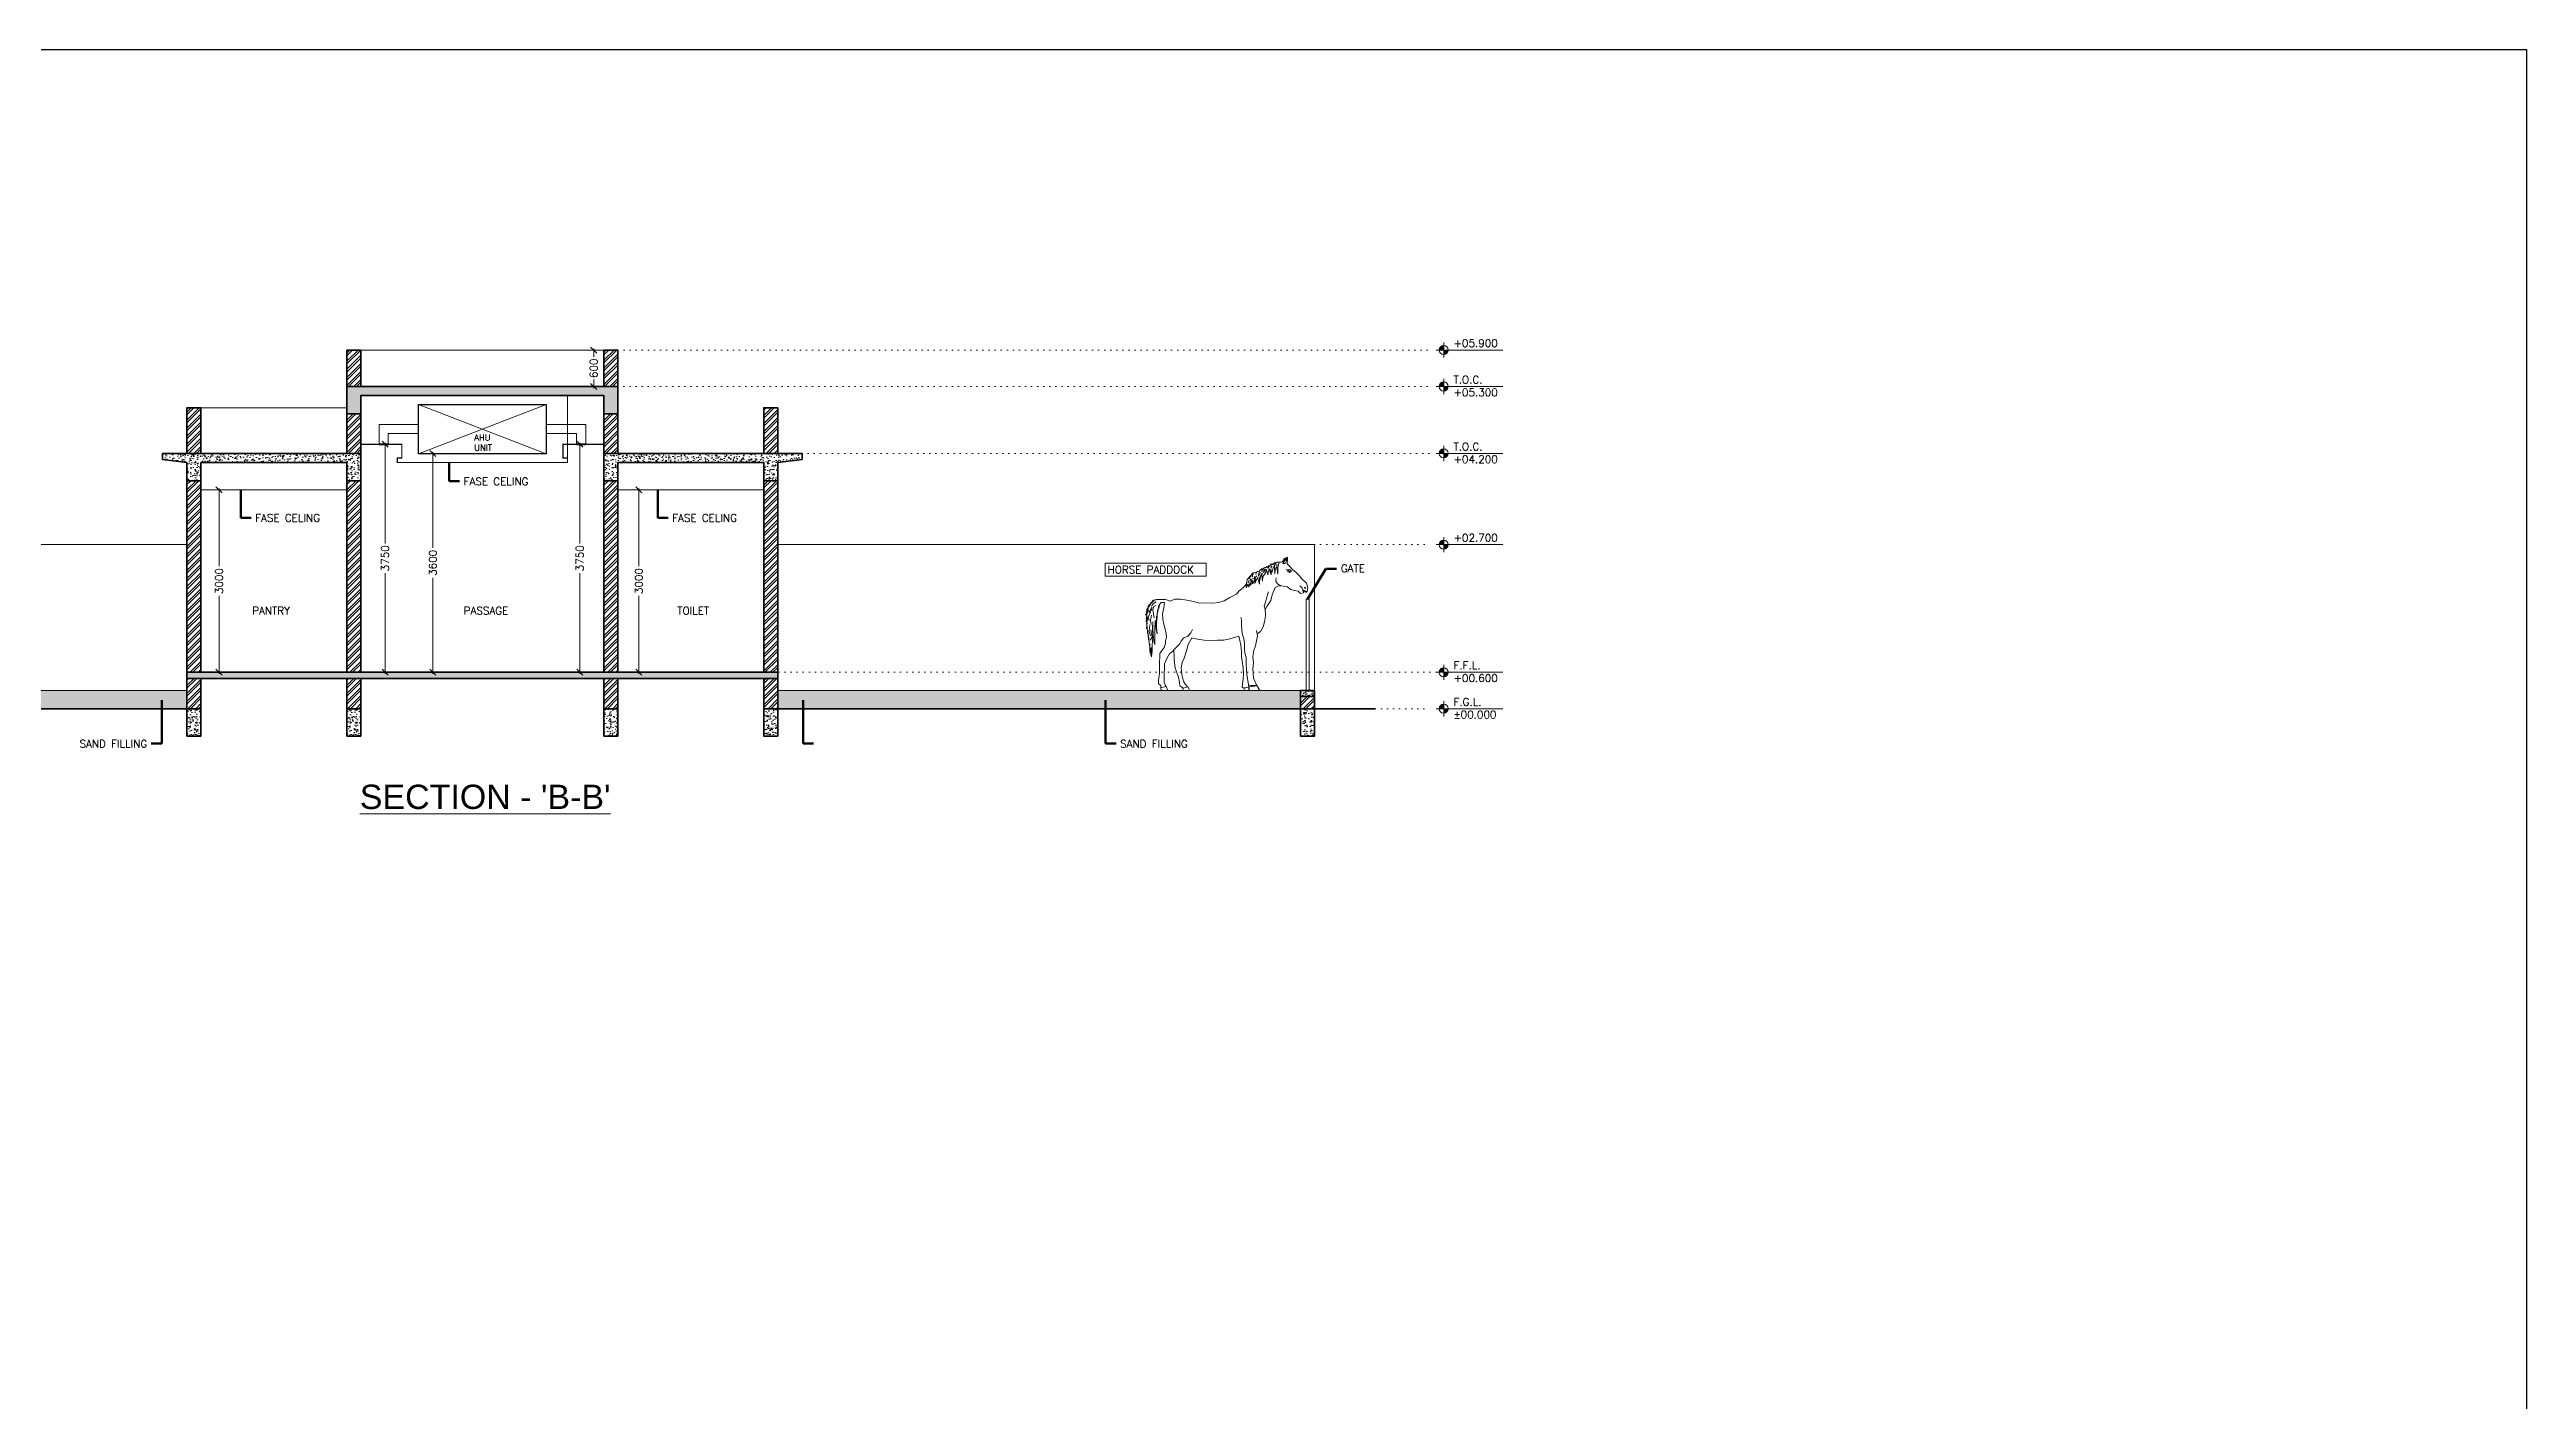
# Model space of a CAD drawing. Header units: millimetres. Extents: x -154478 to 73967, y -24076 to 107303.
# Drawn here: x -58461 to -17712, y 85083 to 107303 of the extents above; entities that cross this region are included whole.
import ezdxf

# ---------------------------------------------------------------- set-up
doc = ezdxf.new("R2010")
doc.units = ezdxf.units.MM
doc.header["$MEASUREMENT"] = 0
doc.header["$PDSIZE"] = -25
doc.linetypes.add('DOT', pattern=[0.25, 0, -0.25])
for name, color, linetype, lineweight in [('CA-ANNO-DIMS', 8, 'Continuous', 15), ('CA-ANNO-TEXT', 8, 'Continuous', 20), ('CA-ELEVATION', 8, 'Continuous', 15), ('CA-FLOR', 8, 'Continuous', 18), ('CA-HATCH', 8, 'Continuous', 5), ('CA-WALL-EXTR', 8, 'Continuous', 35), ('Human & Animal', 42, 'Continuous', 0), ('M_SUPPLY DUCT', 5, 'Continuous', 9), ('Railing', 8, 'Continuous', 15)]:
    doc.layers.add(name, color=color, linetype=linetype, lineweight=lineweight)
doc.layers.add('RCP', color=5, linetype='Continuous')
doc.layers.add('Tital_BLock', color=7, linetype='Continuous')
doc.styles.add('ISO STANDARD', font='simplex.shx')
doc.dimstyles.new('ISO STANDARD', dxfattribs={"dimscale": 100, "dimtxt": 1.25, "dimasz": 1, "dimexe": 0.5, "dimexo": 0.75, "dimgap": 0.25, "dimtad": 0, "dimzin": 9, "dimdsep": 46, "dimtxsty": 'ISO STANDARD', "dimblk": 'OBLIQUE', "dimcen": 0.09, "dimdle": 0.25, "dimclrd": 256, "dimclre": 256, "dimclrt": 256, "dimadec": 0, "dimazin": 2, "dimtfac": 0.09, "dimtofl": 0, "dimtmove": 2, "dimatfit": 0, "dimfxl": 187.5, "dimtolj": 1, "dimtzin": 0, "dimlwd": 9, "dimlwe": 9, "dimarcsym": 2})
pattern_1 = [(45, (-67102.14, 90637.55), (-66.29126, 66.29126), []), (45, (-67057.94, 90637.55), (-66.29126, 66.29126), [])]
pattern_2 = [(37.5, (-68794.4, 35349.114), (-1.8898, 57.804713), [0, -45.6, 0, -51, 0, -48.75]), (7.5, (-68794.4, 35349.11), (53.0933, 84.66438), [0, -24.6, 0, -41.1, 0, -15.75]), (327.5, (-68831.3, 35349.114), (93.424256, 0.16977), [0, -15, 0, -54, 0, -70.5]), (317.5, (-68831.3, 35349.11), (90.1838, 26.33027), [0, -7.5, 0, -35.4, 0, -40.5])]
pattern_3 = [(50, (-68794.4, 35449.11), (143.45204, -12.55043), [15, -165]), (355, (-68794.4, 35449.11), (-27.75027, 150.43843), [12, -132]), (100.45144, (-68782.44, 35448.07), (115.70177, 137.888), [12.74804, -140.22842]), (46.1842, (-68794.4, 35489.11), (213.44827, -33.10386), [22.5, -247.5]), (96.63564, (-68776.61, 35486.35), (186.9324, 194.8237), [19.1221, -210.34275]), (351.18416, (-68794.4, 35489.11), (186.9324, 194.8237), [18, -198]), (21, (-68774.4, 35479.11), (119.38141, -80.52378), [15, -165]), (326, (-68774.4, 35479.11), (48.66307, 145.03), [12, -132]), (71.45144, (-68764.45, 35472.4), (168.04448, 64.50623), [12.74804, -140.22842]), (37.5, (-68794.4, 35449.114), (2.43197, 66.57877), [0, -130.4, 0, -134, 0, -132.5]), (7.5, (-68794.4, 35449.114), (52.61391, 78.88234), [0, -76.4, 0, -127.4, 0, -50.5]), (327.5, (-68839, 35449.114), (106.764487, -4.510974), [0, -50, 0, -156, 0, -207]), (317.5, (-68859, 35449.11), (116.63723, 20.021), [0, -65, 0, -103.6, 0, -147])]
pattern_4 = [(50, (-67102.14, 90637.55), (143.45204, -12.5504), [15, -165]), (355, (-67102.14, 90637.55), (-27.7503, 150.4384), [12, -132]), (100.45144, (-67090.18, 90636.5), (115.7018, 137.888), [12.748, -140.2284]), (46.1842, (-67102.14, 90677.55), (213.4483, -33.1039), [22.5, -247.5]), (96.6356, (-67084.35, 90674.8), (186.9324, 194.8237), [19.122, -210.3428]), (351.1842, (-67102.14, 90677.55), (186.9324, 194.8237), [18, -198]), (21, (-67082.14, 90667.55), (119.3814, -80.5238), [15, -165]), (326, (-67082.14, 90667.55), (48.6631, 145.03), [12, -132]), (71.45144, (-67072.19, 90660.84), (168.0445, 64.5062), [12.748, -140.2284]), (37.5, (-67102.136, 90637.55), (2.43197, 66.57877), [0, -130.4, 0, -134, 0, -132.5]), (7.5, (-67102.136, 90637.55), (52.6139, 78.88234), [0, -76.4, 0, -127.4, 0, -50.5]), (327.5, (-67146.736, 90637.55), (106.76449, -4.51097), [0, -50, 0, -156, 0, -207]), (317.5, (-67166.74, 90637.55), (116.63723, 20.021), [0, -65, 0, -103.6, 0, -147])]
pattern_5 = [(45, (-69424.4, 35349.11), (-66.29126, 66.29126), []), (45, (-69380.2, 35349.11), (-66.29126, 66.29126), [])]
pattern_6 = [(45, (-71424.4, 35349.11), (-66.29126, 66.29126), []), (45, (-71380.2, 35349.11), (-66.29126, 66.29126), [])]
pattern_7 = [(50, (-71424.4, 35449.11), (143.45204, -12.55043), [15, -165]), (355, (-71424.4, 35449.11), (-27.75027, 150.43843), [12, -132]), (100.45144, (-71412.44, 35448.07), (115.70177, 137.888), [12.74804, -140.22842]), (46.1842, (-71424.4, 35489.11), (213.44827, -33.10386), [22.5, -247.5]), (96.63564, (-71406.61, 35486.35), (186.9324, 194.8237), [19.1221, -210.34275]), (351.18416, (-71424.4, 35489.11), (186.9324, 194.8237), [18, -198]), (21, (-71404.4, 35479.11), (119.3814, -80.52378), [15, -165]), (326, (-71404.4, 35479.11), (48.66307, 145.03), [12, -132]), (71.45144, (-71394.45, 35472.4), (168.04448, 64.50623), [12.74804, -140.22842]), (37.5, (-71424.4, 35449.114), (2.43197, 66.57877), [0, -130.4, 0, -134, 0, -132.5]), (7.5, (-71424.4, 35449.114), (52.61391, 78.88234), [0, -76.4, 0, -127.4, 0, -50.5]), (327.5, (-71469, 35449.114), (106.764487, -4.510974), [0, -50, 0, -156, 0, -207]), (317.5, (-71489, 35449.11), (116.63723, 20.021), [0, -65, 0, -103.6, 0, -147])]
pattern_8 = [(45, (-69732.14, 90637.55), (-66.29126, 66.29126), []), (45, (-69687.94, 90637.55), (-66.29126, 66.29126), [])]

# ---------------------------------------------------------------- blocks, each defined once
blk = doc.blocks.new('LEVEL')
at = {"layer": 'CA-ANNO-TEXT'}
for points in [[(125, 75, 0.414214), (50, 0), (125, 0)], [(200, 0), (125, 0), (125, -75, 0.414214)]]:
    blk.add_hatch(color=256, dxfattribs=at).paths.add_polyline_path(points)
for p, q in [((0, 0), (1098, 0)), ((125, 125), (125, -125))]:
    blk.add_line(p, q, dxfattribs=at)
blk.add_circle((125, 0), 75, dxfattribs=at)
blk = doc.blocks.new('_Oblique')
at = {"color": 0, "linetype": 'ByBlock', "lineweight": -2}
blk.add_line((-0.5, -0.5), (0.5, 0.5), dxfattribs=at)
blk = doc.blocks.new('*D32')
at = {"layer": 'CA-ELEVATION', "lineweight": 9, "transparency": 16777216}
for p, q in [((-49415, 102360), (-49559, 102360)), ((-49509, 102385), (-49509, 102246)), ((-49509, 101735), (-49509, 101874)), ((-49415, 101760), (-49559, 101760))]:
    blk.add_line(p, q, dxfattribs=at)
at = {"layer": 'Defpoints', "color": 0, "transparency": 16777216}
for p in [(-49340, 102360), (-49509, 101760), (-49340, 101760)]:
    blk.add_point(p, dxfattribs=at)
at = {"layer": 'CA-ELEVATION', "lineweight": 9, "transparency": 16777216, "xscale": 100, "yscale": 100, "zscale": 100}
for p, rotation in [((-49509, 102360), 90), ((-49509, 101760), 270)]:
    blk.add_blockref('_Oblique', p, dxfattribs=dict(at, rotation=rotation))
at = {"layer": 'CA-ELEVATION', "transparency": 16777216, "insert": (-49509, 102060), "char_height": 125, "attachment_point": 5, "rotation": 90, "style": 'ISO STANDARD'}
blk.add_mtext('\\A1;600', dxfattribs=at)
blk = doc.blocks.new('Hourse ELE')
at = {"layer": 'Human & Animal'}
for p, q in [((198, 2047), (181, 2017)), ((278, 2033), (281, 2080)), ((-183, 1809), (-191, 1767)), ((-155, 1837), (-160, 1795)), ((713, 1646), (708, 1651)), ((720, 1606), (708, 1651)), ((729, 1643), (781, 1628)), ((90, 1338), (90, 1330)), ((-1620, 51), (-1543, 67)), ((-1262, 37), (-1182, 60)), ((-252, 44), (-237, 43))]:
    blk.add_line(p, q, dxfattribs=at)
for points in [[(-1772, 744), (-1761, 878), (-1768, 1023), (-1761, 1127), (-1758, 1040), (-1757, 913), (-1740, 791), (-1728, 758), (-1729, 854), (-1726, 989), (-1724, 1155), (-1715, 1116), (-1704, 1010), (-1690, 935), (-1698, 1034), (-1702, 1228), (-1695, 1143), (-1682, 1328), (-1681, 1269), (-1664, 1402), (-1663, 1347), (-1652, 1414), (-1625, 1450), (-1567, 1445), (-1582, 1358), (-1599, 1259), (-1597, 1168), (-1582, 1093), (-1560, 1010), (-1540, 931), (-1535, 872), (-1551, 819), (-1551, 776), (-1575, 708), (-1625, 643), (-1647, 610), (-1646, 581), (-1649, 441), (-1653, 288), (-1654, 242), (-1665, 170), (-1665, 109), (-1633, 90), (-1628, 58), (-1620, 51), (-1626, 50), (-1624, 0), (-1513, 0), (-1543, 67), (-1552, 85), (-1576, 138), (-1576, 201), (-1566, 441), (-1532, 525), (-1485, 602), (-1433, 647), (-1414, 668), (-1412, 547), (-1409, 512), (-1393, 367), (-1363, 294), (-1337, 219), (-1324, 134), (-1314, 76), (-1281, 54), (-1262, 37), (-1262, 37), (-1268, 0), (-1153, 0), (-1182, 60), (-1199, 69), (-1236, 117), (-1251, 141), (-1277, 230), (-1287, 316), (-1294, 373), (-1278, 463), (-1243, 534), (-1208, 654), (-1179, 755), (-1121, 868), (-1085, 856), (-1021, 843), (-918, 829), (-792, 822), (-699, 829), (-597, 829), (-517, 845), (-416, 872), (-345, 895), (-327, 822), (-315, 747), (-301, 637), (-304, 553), (-293, 483), (-275, 373), (-266, 267), (-276, 190), (-289, 56), (-275, 46), (-252, 44), (-265, 0), (-180, 0), (-179, 59), (-173, 63), (-173, 0), (0, 0), (-56, 93), (-56, 93), (-103, 205), (-115, 358), (-103, 456), (-112, 499), (-116, 558), (-98, 656), (-71, 733), (-53, 819), (-41, 900), (-46, 932), (12, 972), (55, 1048), (84, 1151), (94, 1242), (90, 1330), (113, 1380), (150, 1430), (180, 1479), (204, 1573), (252, 1692), (306, 1724), (383, 1718), (456, 1705), (502, 1664), (573, 1646), (633, 1632), (671, 1593), (720, 1606), (725, 1619), (720, 1629), (713, 1646), (717, 1642), (732, 1632), (744, 1625), (757, 1620), (770, 1617), (781, 1628), (790, 1695), (767, 1763), (689, 1837), (652, 1886), (599, 1942), (540, 1991), (488, 2044), (452, 2085), (455, 2163), (455, 2193), (449, 2188), (417, 2176), (394, 2159), (383, 2135), (366, 2119), (345, 2111), (320, 2111), (286, 2110), (271, 2104), (254, 2080), (254, 2103), (224, 2083), (210, 2065), (212, 2086), (185, 2067), (187, 2084), (168, 2064), (181, 2067), (150, 2035), (145, 2015), (144, 2054), (119, 2014), (123, 2039), (90, 2017), (78, 2022), (51, 1998), (39, 1977), (31, 1953), (36, 2005), (4, 1977), (-9, 1959), (-43, 1962), (-52, 1949), (-109, 1937), (-160, 1880), (-207, 1828), (-220, 1755), (-266, 1697), (-339, 1637), (-384, 1586), (-493, 1530), (-586, 1477), (-675, 1450), (-781, 1436), (-897, 1440), (-995, 1439), (-1091, 1463), (-1202, 1486), (-1304, 1502), (-1400, 1500), (-1475, 1467), (-1553, 1496), (-1644, 1497), (-1710, 1498), (-1706, 1489), (-1747, 1486), (-1773, 1469), (-1734, 1476), (-1798, 1450), (-1767, 1450), (-1829, 1404), (-1796, 1420), (-1843, 1376), (-1808, 1397), (-1862, 1327), (-1831, 1353), (-1870, 1290), (-1834, 1323), (-1881, 1238), (-1855, 1269), (-1872, 1177), (-1857, 1224), (-1868, 1130), (-1844, 1210), (-1866, 1090), (-1854, 1116), (-1863, 1015), (-1854, 1062), (-1847, 937), (-1844, 987), (-1831, 836), (-1831, 910), (-1817, 727), (-1811, 769), (-1811, 642), (-1802, 698), (-1804, 613), (-1794, 674), (-1793, 576), (-1785, 706), (-1780, 556), (-1772, 651), (-1769, 756)], [(503, 1952), (473, 1972), (454, 1955), (495, 1943)], [(741, 1702), (757, 1691), (753, 1683), (739, 1679), (734, 1689)]]:
    blk.add_lwpolyline(points, close=True, dxfattribs=at)
for points in [[(317, 2110), (297, 2023), (297, 2006), (295, 1916), (278, 2033), (262, 2011), (252, 1978), (246, 1920), (242, 2035), (246, 2071), (226, 2033), (207, 1979), (200, 1938), (182, 1999), (183, 1956), (188, 1902), (165, 1961), (156, 2008), (146, 1980), (137, 1952), (133, 1905), (114, 1959), (110, 1988), (95, 1934), (73, 1905), (52, 1876), (42, 1800), (32, 1888), (38, 1937), (9, 1884), (7, 1836), (-6, 1795), (-5, 1751), (-39, 1861), (-62, 1811), (-82, 1758), (-78, 1787), (-72, 1835), (-123, 1755), (-119, 1808), (-156, 1725), (-158, 1780), (-183, 1700), (-192, 1750), (-227, 1694), (-220, 1755)], [(449, 2188), (408, 2153), (388, 2115), (381, 2081)], [(439, 2165), (422, 2147), (404, 2135), (393, 2113), (391, 2093), (400, 2084), (420, 2094), (429, 2109), (438, 2133), (438, 2156), (439, 2169)], [(-144, 1884), (-169, 1855), (-173, 1829)], [(-118, 1847), (-141, 1811), (-139, 1792)], [(-102, 1928), (-121, 1903), (-118, 1869)], [(-52, 1888), (-85, 1843), (-91, 1824), (-86, 1878)], [(-52, 1949), (-62, 1933), (-66, 1907)], [(9, 1942), (-24, 1883), (-23, 1925)], [(-9, 1959), (-12, 1956), (-10, 1937)], [(-12, 1871), (-7, 1832), (-6, 1795)], [(92, 1996), (60, 1939), (71, 1996)], [(270, 1856), (264, 1797), (293, 1756), (343, 1721)], [(520, 1957), (497, 1983), (475, 1991), (454, 1987), (434, 1986)], [(707, 1656), (695, 1682), (685, 1702), (664, 1717), (660, 1721)], [(708, 1651), (707, 1658), (729, 1643)], [(-1801, 1286), (-1835, 1206), (-1823, 1154)], [(-1772, 1369), (-1825, 1284), (-1777, 1330)], [(-1780, 1240), (-1799, 1156), (-1789, 1084)], [(-1704, 1456), (-1749, 1430), (-1781, 1385)], [(-1711, 1396), (-1742, 1380), (-1760, 1334), (-1750, 1256), (-1739, 1196)], [(90, 1338), (73, 1390), (98, 1472), (121, 1557), (141, 1623)], [(-1811, 1079), (-1818, 968), (-1799, 902)], [(-1795, 998), (-1772, 879), (-1806, 829)], [(-1105, 1005), (-1136, 946), (-1189, 888), (-1251, 865), (-1286, 822), (-1324, 763), (-1377, 709), (-1414, 668)], [(-315, 1201), (-302, 1157), (-299, 1073), (-297, 996), (-288, 947), (-277, 897), (-259, 836), (-252, 749), (-251, 681), (-249, 612), (-227, 541), (-225, 438), (-219, 353), (-216, 265), (-179, 59)], [(-46, 932), (-55, 989)], [(-237, 43), (-179, 59)], [(-56, 93), (-87, 83), (-150, 84), (-186, 94)], [(-181, 65), (-171, 63), (-143, 67), (-107, 70), (-84, 74), (-52, 87)]]:
    blk.add_lwpolyline(points, dxfattribs=at)
blk = doc.blocks.new('*D34')
at = {"layer": 'CA-ANNO-DIMS', "lineweight": 9, "transparency": 16777216}
for p, q in [((-55895, 100060), (-55623, 100060)), ((-55673, 100085), (-55673, 98805)), ((-55673, 97035), (-55673, 98315)), ((-55895, 97060), (-55623, 97060))]:
    blk.add_line(p, q, dxfattribs=at)
at = {"layer": 'Defpoints', "color": 0, "transparency": 16777216}
for p in [(-55970, 100060), (-55970, 97060), (-55673, 97060)]:
    blk.add_point(p, dxfattribs=at)
at = {"layer": 'CA-ANNO-DIMS', "lineweight": 9, "transparency": 16777216, "xscale": 100, "yscale": 100, "zscale": 100}
for p, rotation in [((-55673, 100060), 90), ((-55673, 97060), 270)]:
    blk.add_blockref('_Oblique', p, dxfattribs=dict(at, rotation=rotation))
at = {"layer": 'CA-ANNO-DIMS', "transparency": 16777216, "insert": (-55673, 98560), "char_height": 125, "attachment_point": 5, "rotation": 90, "style": 'ISO STANDARD'}
blk.add_mtext('\\A1;3000', dxfattribs=at)
blk = doc.blocks.new('*D35')
at = {"layer": 'CA-ANNO-DIMS', "lineweight": 9, "transparency": 16777216}
for p, q in [((-48989, 100060), (-48716, 100060)), ((-48766, 100085), (-48766, 98805)), ((-48766, 97035), (-48766, 98315)), ((-48989, 97060), (-48716, 97060))]:
    blk.add_line(p, q, dxfattribs=at)
at = {"layer": 'Defpoints', "color": 0, "transparency": 16777216}
for p in [(-49064, 100060), (-49064, 97060), (-48766, 97060)]:
    blk.add_point(p, dxfattribs=at)
at = {"layer": 'CA-ANNO-DIMS', "lineweight": 9, "transparency": 16777216, "xscale": 100, "yscale": 100, "zscale": 100}
for p, rotation in [((-48766, 100060), 90), ((-48766, 97060), 270)]:
    blk.add_blockref('_Oblique', p, dxfattribs=dict(at, rotation=rotation))
at = {"layer": 'CA-ANNO-DIMS', "transparency": 16777216, "insert": (-48766, 98560), "char_height": 125, "attachment_point": 5, "rotation": 90, "style": 'ISO STANDARD'}
blk.add_mtext('\\A1;3000', dxfattribs=at)
blk = doc.blocks.new('*D36')
at = {"layer": 'CA-ANNO-DIMS', "lineweight": 9, "transparency": 16777216}
for p, q in [((-52379, 100660), (-52106, 100660)), ((-52156, 100685), (-52156, 99105)), ((-52156, 97035), (-52156, 98615)), ((-52379, 97060), (-52106, 97060))]:
    blk.add_line(p, q, dxfattribs=at)
at = {"layer": 'Defpoints', "color": 0, "transparency": 16777216}
for p in [(-52454, 100660), (-52454, 97060), (-52156, 97060)]:
    blk.add_point(p, dxfattribs=at)
at = {"layer": 'CA-ANNO-DIMS', "lineweight": 9, "transparency": 16777216, "xscale": 100, "yscale": 100, "zscale": 100}
for p, rotation in [((-52156, 100660), 90), ((-52156, 97060), 270)]:
    blk.add_blockref('_Oblique', p, dxfattribs=dict(at, rotation=rotation))
at = {"layer": 'CA-ANNO-DIMS', "transparency": 16777216, "insert": (-52156, 98860), "char_height": 125, "attachment_point": 5, "rotation": 90, "style": 'ISO STANDARD'}
blk.add_mtext('\\A1;3600', dxfattribs=at)
blk = doc.blocks.new('*D37')
at = {"layer": 'CA-ANNO-DIMS', "lineweight": 9, "transparency": 16777216}
for p, q in [((-53164, 100810), (-52891, 100810)), ((-52941, 100835), (-52941, 99180)), ((-52941, 97035), (-52941, 98690)), ((-53164, 97060), (-52891, 97060))]:
    blk.add_line(p, q, dxfattribs=at)
at = {"layer": 'Defpoints', "color": 0, "transparency": 16777216}
for p in [(-53239, 100810), (-53239, 97060), (-52941, 97060)]:
    blk.add_point(p, dxfattribs=at)
at = {"layer": 'CA-ANNO-DIMS', "lineweight": 9, "transparency": 16777216, "xscale": 100, "yscale": 100, "zscale": 100}
for p, rotation in [((-52941, 100810), 90), ((-52941, 97060), 270)]:
    blk.add_blockref('_Oblique', p, dxfattribs=dict(at, rotation=rotation))
at = {"layer": 'CA-ANNO-DIMS', "transparency": 16777216, "insert": (-52941, 98935), "char_height": 125, "attachment_point": 5, "rotation": 90, "style": 'ISO STANDARD'}
blk.add_mtext('\\A1;3750', dxfattribs=at)
blk = doc.blocks.new('*D38')
at = {"layer": 'CA-ANNO-DIMS', "lineweight": 9, "transparency": 16777216}
for p, q in [((-49517, 100810), (-49789, 100810)), ((-49739, 100835), (-49739, 99180)), ((-49739, 97035), (-49739, 98690)), ((-49517, 97060), (-49789, 97060))]:
    blk.add_line(p, q, dxfattribs=at)
at = {"layer": 'Defpoints', "color": 0, "transparency": 16777216}
for p in [(-49442, 100810), (-49739, 97060), (-49442, 97060)]:
    blk.add_point(p, dxfattribs=at)
at = {"layer": 'CA-ANNO-DIMS', "lineweight": 9, "transparency": 16777216, "xscale": 100, "yscale": 100, "zscale": 100}
for p, rotation in [((-49739, 100810), 90), ((-49739, 97060), 270)]:
    blk.add_blockref('_Oblique', p, dxfattribs=dict(at, rotation=rotation))
at = {"layer": 'CA-ANNO-DIMS', "transparency": 16777216, "insert": (-49739, 98935), "char_height": 125, "attachment_point": 5, "rotation": 90, "style": 'ISO STANDARD'}
blk.add_mtext('\\A1;3750', dxfattribs=at)

msp = doc.modelspace()

# ---------------------------------------------------------------- hatches: boundary and pattern name
at = {"layer": 'CA-HATCH', "transparency": 33554687}
h = msp.add_hatch(dxfattribs=at)
h.set_pattern_fill('ANSI32', color=256, scale=250)
h.set_pattern_definition([(45, (-66794.4, 36449.11), (-66.29126, 66.29126), []), (45, (-66750.2, 36449.11), (-66.29126, 66.29126), [])])
h.paths.add_polyline_path([(-53340.445, 102360.076), (-53570.445, 102360.076), (-53570.445, 101760.076), (-53340.445, 101760.076)])
h = msp.add_hatch(dxfattribs=at)
h.set_pattern_fill('ANSI32', color=256, scale=250)
h.set_pattern_definition([(45, (-62449.4, 36449.11), (-66.29126, 66.29126), []), (45, (-62405.2, 36449.11), (-66.29126, 66.29126), [])])
h.paths.add_polyline_path([(-49110.445, 102360.076), (-49340.445, 102360.076), (-49340.445, 101760.076), (-49110.445, 101760.076)])
h = msp.add_hatch(dxfattribs=at)
h.set_pattern_fill('AR-CONC', color=256, scale=20)
h.set_pattern_definition([(50, (-67102.14, 90987.55), (143.45204, -12.5504), [15, -165]), (355, (-67102.14, 90987.55), (-27.7503, 150.4384), [12, -132]), (100.45144, (-67090.18, 90986.5), (115.7018, 137.888), [12.748, -140.2284]), (46.1842, (-67102.14, 91027.55), (213.4483, -33.1039), [22.5, -247.5]), (96.6356, (-67084.35, 91024.8), (186.9324, 194.8237), [19.122, -210.3428]), (351.1842, (-67102.14, 91027.55), (186.9324, 194.8237), [18, -198]), (21, (-67082.14, 91017.55), (119.3814, -80.5238), [15, -165]), (326, (-67082.14, 91017.55), (48.6631, 145.03), [12, -132]), (71.45144, (-67072.19, 91010.84), (168.0445, 64.5062), [12.748, -140.2284]), (37.5, (-67102.136, 90987.55), (2.43197, 66.57877), [0, -130.4, 0, -134, 0, -132.5]), (7.5, (-67102.136, 90987.55), (52.6139, 78.88234), [0, -76.4, 0, -127.4, 0, -50.5]), (327.5, (-67146.736, 90987.55), (106.76449, -4.51097), [0, -50, 0, -156, 0, -207]), (317.5, (-67166.74, 90987.55), (116.63723, 20.021), [0, -65, 0, -103.6, 0, -147])])
h.paths.add_polyline_path([(-49110.445, 101310.076), (-49110.445, 101760.076), (-53570.445, 101760.076), (-53570.445, 101310.076), (-53340.445, 101310.076), (-53340.445, 101610.076), (-49340.445, 101610.076), (-49340.445, 101310.076)])
h = msp.add_hatch(dxfattribs=at)
h.set_pattern_fill('ANSI32', color=256, scale=250)
h.set_pattern_definition(pattern_5)
h.paths.add_polyline_path([(-55970.445, 101410.076), (-56200.445, 101410.076), (-56200.445, 100660.076), (-55970.445, 100660.076)])
h = msp.add_hatch(dxfattribs=at)
h.set_pattern_fill('ANSI32', color=256, scale=250)
h.set_pattern_definition([(45, (-67102.14, 90987.55), (-66.29126, 66.29126), []), (45, (-67057.94, 90987.55), (-66.29126, 66.29126), [])])
h.paths.add_polyline_path([(-53340.445, 101310.076), (-53570.445, 101310.076), (-53570.445, 100660.076), (-53340.445, 100660.076)])
h = msp.add_hatch(dxfattribs=at)
h.set_pattern_fill('ANSI32', color=256, scale=250)
h.set_pattern_definition([(45, (-67244.97, 90987.55), (-66.29126, 66.29126), []), (45, (-67200.78, 90987.55), (-66.29126, 66.29126), [])])
h.paths.add_polyline_path([(-49340.445, 101310.076), (-49110.445, 101310.076), (-49110.445, 100660.076), (-49340.445, 100660.076)])
h = msp.add_hatch(dxfattribs=at)
h.set_pattern_fill('ANSI32', color=256, scale=250)
h.set_pattern_definition(pattern_5)
h.paths.add_polyline_path([(-46710.445, 101410.076), (-46480.445, 101410.076), (-46480.445, 100660.076), (-46710.445, 100660.076)])
h = msp.add_hatch(dxfattribs=at)
h.set_pattern_fill('AR-CONC', color=256, scale=20)
h.set_pattern_definition(pattern_4)
h.paths.add_polyline_path([(-56200.445, 100510.076), (-56200.445, 100210.076), (-55970.445, 100210.076), (-55970.445, 100510.076), (-53570.445, 100510.076), (-53570.445, 100210.076), (-53340.445, 100210.076), (-53340.445, 100660.076), (-56600.445, 100660.076), (-56600.445, 100560.076)])
h = msp.add_hatch(dxfattribs=at)
h.set_pattern_fill('AR-CONC', color=256, scale=20)
h.set_pattern_definition(pattern_4)
h.paths.add_polyline_path([(-46480.445, 100510.076), (-46480.445, 100210.076), (-46710.445, 100210.076), (-46710.445, 100510.076), (-49110.445, 100510.076), (-49110.445, 100210.076), (-49340.445, 100210.076), (-49340.445, 100660.076), (-46080.445, 100660.076), (-46080.445, 100560.076)])
h = msp.add_hatch(dxfattribs=at)
h.set_pattern_fill('ANSI32', color=256, scale=250)
h.set_pattern_definition(pattern_8)
h.paths.add_polyline_path([(-56200.445, 100210.076), (-56200.445, 97060.076), (-55970.445, 97060.076), (-55970.445, 100210.076)])
h = msp.add_hatch(dxfattribs=at)
h.set_pattern_fill('ANSI32', color=256, scale=250)
h.set_pattern_definition(pattern_1)
h.paths.add_polyline_path([(-53570.445, 100210.076), (-53570.445, 97060.076), (-53340.445, 97060.076), (-53340.445, 100210.076)])
h = msp.add_hatch(dxfattribs=at)
h.set_pattern_fill('ANSI32', color=256, scale=250)
h.set_pattern_definition(pattern_1)
h.paths.add_polyline_path([(-49340.445, 100210.076), (-49110.445, 100210.076), (-49110.445, 97060.076), (-49340.445, 97060.076)])
h = msp.add_hatch(dxfattribs=at)
h.set_pattern_fill('ANSI32', color=256, scale=250)
h.set_pattern_definition(pattern_8)
h.paths.add_polyline_path([(-46480.445, 100210.076), (-46480.445, 97060.076), (-46710.445, 97060.076), (-46710.445, 100210.076)])
h = msp.add_hatch(dxfattribs=at)
h.set_pattern_fill('AR-CONC', color=256, scale=20)
h.set_pattern_definition([(50, (-68794.4, 35349.11), (143.45204, -12.55043), [15, -165]), (355, (-68794.4, 35349.11), (-27.75027, 150.43843), [12, -132]), (100.45144, (-68782.44, 35348.07), (115.70177, 137.888), [12.74804, -140.22842]), (46.1842, (-68794.4, 35389.11), (213.44827, -33.10386), [22.5, -247.5]), (96.63564, (-68776.61, 35386.35), (186.9324, 194.8237), [19.1221, -210.34275]), (351.18416, (-68794.4, 35389.11), (186.9324, 194.8237), [18, -198]), (21, (-68774.4, 35379.11), (119.3814, -80.52378), [15, -165]), (326, (-68774.4, 35379.11), (48.66307, 145.03), [12, -132]), (71.45144, (-68764.45, 35372.4), (168.04448, 64.50623), [12.74804, -140.22842]), (37.5, (-68794.4, 35349.114), (2.43197, 66.57877), [0, -130.4, 0, -134, 0, -132.5]), (7.5, (-68794.4, 35349.114), (52.61391, 78.88234), [0, -76.4, 0, -127.4, 0, -50.5]), (327.5, (-68839, 35349.114), (106.764487, -4.510974), [0, -50, 0, -156, 0, -207]), (317.5, (-68859, 35349.11), (116.63723, 20.021), [0, -65, 0, -103.6, 0, -147])])
h.paths.add_polyline_path([(-56200.445, 97060.076), (-46480.445, 97060.076), (-46480.445, 96960.076), (-56200.445, 96960.076)])
h = msp.add_hatch(dxfattribs=at)
h.set_pattern_fill('AR-SAND', color=256, scale=30)
h.set_pattern_definition(pattern_2)
h.paths.add_polyline_path([(-56200.445, 96760.076), (-64800.445, 96760.076), (-64800.445, 96460.076), (-56200.445, 96460.076)])
h = msp.add_hatch(dxfattribs=at)
h.set_pattern_fill('ANSI32', color=256, scale=250)
h.set_pattern_definition(pattern_6)
h.paths.add_polyline_path([(-56200.445, 96960.076), (-56200.445, 96460.076), (-55970.445, 96460.076), (-55970.445, 96960.076)])
h = msp.add_hatch(dxfattribs=at)
h.set_pattern_fill('ANSI32', color=256, scale=250)
h.set_pattern_definition([(45, (-68794.4, 35349.11), (-66.29126, 66.29126), []), (45, (-68750.2, 35349.11), (-66.29126, 66.29126), [])])
h.paths.add_polyline_path([(-53570.445, 96960.076), (-53570.445, 96460.076), (-53340.445, 96460.076), (-53340.445, 96960.076)])
h = msp.add_hatch(dxfattribs=at)
h.set_pattern_fill('ANSI32', color=256, scale=250)
h.set_pattern_definition([(45, (-64564.4, 35349.11), (-66.29126, 66.29126), []), (45, (-64520.2, 35349.11), (-66.29126, 66.29126), [])])
h.paths.add_polyline_path([(-49110.445, 96960.076), (-49340.445, 96960.076), (-49340.445, 96460.076), (-49110.445, 96460.076)])
h = msp.add_hatch(dxfattribs=at)
h.set_pattern_fill('ANSI32', color=256, scale=250)
h.set_pattern_definition(pattern_6)
h.paths.add_polyline_path([(-46480.445, 96960.076), (-46480.445, 96460.076), (-46710.445, 96460.076), (-46710.445, 96960.076)])
h = msp.add_hatch(dxfattribs=at)
h.set_pattern_fill('AR-SAND', color=256, scale=30)
h.set_pattern_definition(pattern_2)
h.paths.add_polyline_path([(-46480.445, 96760.076), (-37880.445, 96760.076), (-37880.445, 96460.076), (-46480.445, 96460.076)])
h = msp.add_hatch(dxfattribs=at)
h.set_pattern_fill('AR-CONC', color=256, scale=20)
h.set_pattern_definition([(50, (-74024.4, 35049.11), (143.45204, -12.55043), [15, -165]), (355, (-74024.4, 35049.11), (-27.75027, 150.43843), [12, -132]), (100.45144, (-74012.44, 35048.07), (115.70177, 137.888), [12.74804, -140.22842]), (46.1842, (-74024.4, 35089.11), (213.44827, -33.10386), [22.5, -247.5]), (96.63564, (-74006.61, 35086.35), (186.9324, 194.8237), [19.1221, -210.34275]), (351.18416, (-74024.4, 35089.11), (186.9324, 194.8237), [18, -198]), (21, (-74004.4, 35079.11), (119.38141, -80.52378), [15, -165]), (326, (-74004.4, 35079.11), (48.66307, 145.03), [12, -132]), (71.45144, (-73994.45, 35072.4), (168.04448, 64.50623), [12.74804, -140.22842]), (37.5, (-74024.4, 35049.114), (2.43197, 66.57877), [0, -130.4, 0, -134, 0, -132.5]), (7.5, (-74024.4, 35049.114), (52.61391, 78.88234), [0, -76.4, 0, -127.4, 0, -50.5]), (327.5, (-74069, 35049.114), (106.764487, -4.510974), [0, -50, 0, -156, 0, -207]), (317.5, (-74089, 35049.11), (116.63723, 20.021), [0, -65, 0, -103.6, 0, -147])])
h.paths.add_polyline_path([(-37650.445, 96760.076), (-37880.445, 96760.076), (-37880.445, 96660.076), (-37650.445, 96660.076)])
h = msp.add_hatch(dxfattribs=at)
h.set_pattern_fill('ANSI32', color=256, scale=250)
h.set_pattern_definition([(45, (-80254.4, 35349.11), (-66.29126, 66.29126), []), (45, (-80210.2, 35349.11), (-66.29126, 66.29126), [])])
h.paths.add_polyline_path([(-37650.445, 96660.076), (-37650.445, 96460.076), (-37880.445, 96460.076), (-37880.445, 96660.076)])
h = msp.add_hatch(dxfattribs=at)
h.set_pattern_fill('AR-CONC', color=256, scale=20)
h.set_pattern_definition(pattern_7)
h.paths.add_polyline_path([(-56200.445, 96460.076), (-55970.445, 96460.076), (-55970.445, 96010.076), (-56200.445, 96010.076)])
h = msp.add_hatch(dxfattribs=at)
h.set_pattern_fill('AR-CONC', color=256, scale=20)
h.set_pattern_definition(pattern_3)
h.paths.add_polyline_path([(-53570.445, 96460.076), (-53340.445, 96460.076), (-53340.445, 96010.076), (-53570.445, 96010.076)])
h = msp.add_hatch(dxfattribs=at)
h.set_pattern_fill('AR-CONC', color=256, scale=20)
h.set_pattern_definition(pattern_3)
h.paths.add_polyline_path([(-49110.445, 96460.076), (-49340.445, 96460.076), (-49340.445, 96010.076), (-49110.445, 96010.076)])
h = msp.add_hatch(dxfattribs=at)
h.set_pattern_fill('AR-CONC', color=256, scale=20)
h.set_pattern_definition(pattern_7)
h.paths.add_polyline_path([(-46480.445, 96460.076), (-46710.445, 96460.076), (-46710.445, 96010.076), (-46480.445, 96010.076)])
h = msp.add_hatch(dxfattribs=at)
h.set_pattern_fill('AR-CONC', color=256, scale=20)
h.set_pattern_definition(pattern_3)
h.paths.add_polyline_path([(-37650.445, 96460.076), (-37880.445, 96460.076), (-37880.445, 96010.076), (-37650.445, 96010.076)])

# ---------------------------------------------------------------- linework, layer by layer
at = {"layer": 'CA-ANNO-DIMS'}
msp.add_line((-49940.445, 100510.076), (-49940.445, 101610.076), dxfattribs=at)
at = {"layer": 'CA-ANNO-TEXT', "color": 8, "linetype": 'DOT', "ltscale": 400}
for p, q in [((-49110.445, 102360.076), (-35650.445, 102360.076)), ((-49110.785, 101760.076), (-35650.445, 101760.076)), ((-46080.445, 100660.076), (-35650.445, 100660.076)), ((-37650.445, 99160.076), (-35650.445, 99160.076)), ((-35650.445, 97060.076), (-49110.445, 97060.076)), ((-36650.445, 96460.076), (-35650.445, 96460.076))]:
    msp.add_line(p, q, dxfattribs=at)
at = {"layer": 'CA-ANNO-TEXT'}
msp.add_lwpolyline([(-39432.38, 98641.816), (-39432.38, 98854.316), (-41097.261, 98854.316), (-41097.261, 98641.816)], close=True, dxfattribs=at)
at = {"layer": 'CA-ELEVATION'}
for p, q in [((-53340.445, 102360.076), (-49340.445, 102360.076)), ((-55970.445, 101410.076), (-53570.445, 101410.076))]:
    msp.add_line(p, q, dxfattribs=at)
for points in [[(-65030.445, 96760.076), (-65030.445, 99160.076), (-56200.445, 99160.076)], [(-37650.445, 96760.076), (-37650.445, 99160.076), (-46480.445, 99160.076)]]:
    msp.add_lwpolyline(points, dxfattribs=at)
at = {"layer": 'CA-FLOR', "ltscale": 100}
for p, q in [((-56200.445, 96760.076), (-64800.445, 96760.076)), ((-46480.445, 96760.076), (-37880.445, 96760.076))]:
    msp.add_line(p, q, dxfattribs=at)
at = {"layer": 'CA-FLOR', "lineweight": 35, "ltscale": 100}
for points in [[(-49110.445, 101310.076), (-49110.445, 101760.076), (-53570.445, 101760.076), (-53570.445, 101310.076), (-53340.445, 101310.076), (-53340.445, 101610.076), (-49340.445, 101610.076), (-49340.445, 101310.076)], [(-56200.445, 100510.076), (-56200.445, 100210.076), (-55970.445, 100210.076), (-55970.445, 100510.076), (-53570.445, 100510.076), (-53570.445, 100210.076), (-53340.445, 100210.076), (-53340.445, 100660.076), (-56600.445, 100660.076), (-56600.445, 100560.076)], [(-46480.445, 100510.076), (-46480.445, 100210.076), (-46710.445, 100210.076), (-46710.445, 100510.076), (-49110.445, 100510.076), (-49110.445, 100210.076), (-49340.445, 100210.076), (-49340.445, 100660.076), (-46080.445, 100660.076), (-46080.445, 100560.076)], [(-56200.445, 97060.076), (-46480.445, 97060.076), (-46480.445, 96960.076), (-56200.445, 96960.076)], [(-37650.445, 96760.076), (-37880.445, 96760.076), (-37880.445, 96660.076), (-37650.445, 96660.076)], [(-56200.445, 96460.076), (-55970.445, 96460.076), (-55970.445, 96010.076), (-56200.445, 96010.076)], [(-53570.445, 96460.076), (-53340.445, 96460.076), (-53340.445, 96010.076), (-53570.445, 96010.076)], [(-49110.445, 96460.076), (-49340.445, 96460.076), (-49340.445, 96010.076), (-49110.445, 96010.076)], [(-46480.445, 96460.076), (-46710.445, 96460.076), (-46710.445, 96010.076), (-46480.445, 96010.076)], [(-37650.445, 96460.076), (-37880.445, 96460.076), (-37880.445, 96010.076), (-37650.445, 96010.076)]]:
    msp.add_lwpolyline(points, close=True, dxfattribs=at)
at = {"layer": 'CA-WALL-EXTR', "ltscale": 100}
for p, q in [((-53570.445, 101310.076), (-53570.445, 100660.076)), ((-53340.445, 100660.076), (-53340.445, 101310.076)), ((-49340.445, 100660.076), (-49340.445, 101310.076)), ((-49110.445, 101310.076), (-49110.445, 100660.076)), ((-56200.445, 96460.076), (-56200.445, 96960.076)), ((-55970.445, 96460.076), (-55970.445, 96960.076)), ((-53570.445, 96460.076), (-53570.445, 96960.076)), ((-53340.445, 96460.076), (-53340.445, 96960.076)), ((-49340.445, 96460.076), (-49340.445, 96960.076)), ((-49110.445, 96460.076), (-49110.445, 96960.076)), ((-46710.445, 96460.076), (-46710.445, 96960.076)), ((-46480.445, 96460.076), (-46480.445, 96960.076)), ((-37880.445, 96460.076), (-37880.445, 96660.076)), ((-37650.445, 96460.076), (-37650.445, 96660.076)), ((-66030.445, 96460.076), (-56200.445, 96460.076)), ((-36650.445, 96460.076), (-46480.445, 96460.076))]:
    msp.add_line(p, q, dxfattribs=at)
for points in [[(-53570.445, 101760.076), (-53570.445, 102360.076), (-53340.445, 102360.076), (-53340.445, 101760.076)], [(-49340.445, 101760.076), (-49340.445, 102360.076), (-49110.445, 102360.076), (-49110.445, 101760.076)], [(-56200.445, 100660.076), (-56200.445, 101410.076), (-55970.445, 101410.076), (-55970.445, 100660.076)], [(-46480.445, 100660.076), (-46480.445, 101410.076), (-46710.445, 101410.076), (-46710.445, 100660.076)], [(-56200.445, 97060.076), (-56200.445, 100210.076)], [(-55970.445, 100210.076), (-55970.445, 97060.076)], [(-53570.445, 97060.076), (-53570.445, 100210.076)], [(-53340.445, 100210.076), (-53340.445, 97060.076)], [(-49340.445, 100210.076), (-49340.445, 97060.076)], [(-49110.445, 97060.076), (-49110.445, 100210.076)], [(-46710.445, 100210.076), (-46710.445, 97060.076)], [(-46480.445, 97060.076), (-46480.445, 100210.076)]]:
    msp.add_lwpolyline(points, dxfattribs=at)
at = {"layer": 'M_SUPPLY DUCT', "color": 5}
for p, q in [((-53040.445, 101135.076), (-53040.445, 100810.076)), ((-52390.445, 101135.076), (-53040.445, 101135.076)), ((-50290.445, 101135.076), (-49640.445, 101135.076)), ((-49640.445, 101135.076), (-49640.445, 100810.076)), ((-52890.445, 100985.076), (-52890.445, 100810.076)), ((-52390.445, 100985.076), (-52890.445, 100985.076)), ((-50290.445, 100985.076), (-49790.445, 100985.076)), ((-49790.445, 100985.076), (-49790.445, 100810.076))]:
    msp.add_line(p, q, dxfattribs=at)
at = {"layer": 'M_SUPPLY DUCT'}
for p, q in [((-52390.445, 101465.076), (-50290.445, 100655.076)), ((-52390.445, 100655.076), (-50290.445, 101465.076))]:
    msp.add_line(p, q, dxfattribs=at)
at = {"layer": 'M_SUPPLY DUCT', "lineweight": 30}
msp.add_lwpolyline([(-52390.445, 101465.076), (-50290.445, 101465.076), (-50290.445, 100655.076), (-52390.445, 100655.076)], close=True, dxfattribs=at)
at = {"layer": 'M_SUPPLY DUCT', "color": 3, "const_width": 30}
for points in [[(-53040.445, 100810.076), (-52890.445, 100810.076)], [(-49640.445, 100810.076), (-49790.445, 100810.076)]]:
    msp.add_lwpolyline(points, dxfattribs=at)
at = {"layer": 'Railing'}
msp.add_lwpolyline([(-37790.445, 98260.076), (-37740.445, 98260.076), (-37740.445, 96760.076), (-37790.445, 96760.076)], close=True, dxfattribs=at)
at = {"layer": 'RCP'}
msp.add_lwpolyline([(-49340.445, 100810.076, 20, 20, 0), (-50015.445, 100810.076, 20, 20, 0), (-50015.445, 100585.076, 20, 20, 0), (-49940.445, 100585.076, 20, 20, 0), (-49940.445, 100510.076, 20, 20, 0), (-52740.445, 100510.076, 20, 20, 0), (-52740.445, 100585.076, 20, 20, 0), (-52665.445, 100585.076, 20, 20, 0), (-52665.445, 100810.076, 20, 20, 0), (-53340.445, 100810.076, 0, 0, 0)], format="xyseb", dxfattribs=at)
at = {"layer": 'RCP', "const_width": 20}
for points in [[(-53570.445, 100060.076), (-55970.445, 100060.076)], [(-46710.445, 100060.076), (-49110.445, 100060.076)]]:
    msp.add_lwpolyline(points, dxfattribs=at)
at = {"layer": 'Tital_BLock', "flags": 128}
msp.add_lwpolyline([(-17711.748, 62863.322), (-80630.103, 62863.322), (-80630.103, 107302.683), (-17711.748, 107302.683), (-17711.748, 62863.322)], close=True, dxfattribs=at)

# ---------------------------------------------------------------- block references
at = {"layer": 'CA-ANNO-TEXT'}
for p in [(-35650.445, 102360.076), (-35650.445, 101760.076), (-35650.445, 100660.076), (-35650.445, 99160.076), (-35650.445, 97060.076), (-35650.445, 96460.076)]:
    msp.add_blockref('LEVEL', p, dxfattribs=at)
at = {"layer": 'Human & Animal'}
msp.add_blockref('Hourse ELE', (-38550.055, 96760.076), dxfattribs=at)

# ---------------------------------------------------------------- texts
at = {"layer": 'CA-ANNO-TEXT', "style": 'ISO STANDARD'}
for s, insert, char_height, width, attachment_point in [('+05.900', (-35363.78, 102534.847, -0.069), 125, 775.05952, 1), ('\\pxql;T.O.C.\\P+05.300', (-35363.78, 101934.847, -0.069), 125, 775.05952, 1), ('\\pxql;AHU\\PUNIT', (-51473.888, 100971.293), 100, 315.28571, 1), ('\\pxql;T.O.C.\\P+04.200', (-35363.78, 100834.847, -0.069), 125, 775.05952, 1), ('FASE CELING', (-51648.003, 100261.373), 125, 1191.72619, 1), ('FASE CELING', (-55078.003, 99661.373), 125, 1191.72619, 1), ('FASE CELING', (-48218.003, 99661.373), 125, 1191.72619, 1), ('+02.700', (-35363.78, 99334.847, -0.069), 125, 775.05952, 1), ('\\pxql;HORSE PADDOCK', (-39476.13, 98810.566), 125, 1578.63095, 3), ('GATE', (-36821.32, 98831.28), 125, 441.72619, 3), ('PANTRY', (-55127.767, 98134.978), 125, 1191.72619, 1), ('PASSAGE', (-51648.003, 98134.978), 125, 1191.72619, 1), ('TOILET', (-48134.303, 98134.978), 125, 584.58333, 1), ('\\pxql;F.F.L.\\P+00.600', (-35363.78, 97234.847, -0.069), 125, 775.05952, 1), ('F.G.L.\\P±00.000', (-35363.78, 96634.847, -0.069), 125, 775.05952, 1), ('SAND FILLING', (-56854.144, 95946.341), 125, 1245.29762, 3), ('SAND FILLING', (-40848.563, 95946.341), 125, 1245.29762, 1), ("{\\fArial|b0|i0|c0|p34;\\LSECTION - 'B-B'}", (-53357.075, 95211.351), 400, 4164.70941, 1)]:
    msp.add_mtext(s, dxfattribs=dict(at, insert=insert, char_height=char_height, width=width, attachment_point=attachment_point))

# ---------------------------------------------------------------- dimensions: what is measured, and where the dimension line sits
at = {"layer": 'CA-ANNO-DIMS'}
for base, p1, p2, picture, middle in [((-52941.436, 97060.076), (-53238.733, 100810.076), (-53238.733, 97060.076), '*D37', (-52941.436, 98935.076)), ((-52156.43, 97060.076), (-52453.726, 100660.076), (-52453.726, 97060.076), '*D36', (-52156.43, 98860.076)), ((-49739.455, 97060.076), (-49442.158, 100810.076), (-49442.158, 97060.076), '*D38', (-49739.455, 98935.076)), ((-55673.149, 97060.076), (-55970.445, 100060.076), (-55970.445, 97060.076), '*D34', (-55673.149, 98560.076)), ((-48766.439, 97060.076), (-49063.736, 100060.076), (-49063.736, 97060.076), '*D35', (-48766.439, 98560.076))]:
    dim = msp.add_linear_dim(base=base, p1=p1, p2=p2, angle=90, dimstyle='ISO STANDARD', dxfattribs=at)
    dim.commit()
    dim.dimension.update_dxf_attribs({"geometry": picture, "text_midpoint": middle})
at = {"layer": 'CA-ELEVATION'}
dim = msp.add_linear_dim(base=(-49509.41, 101760.076), p1=(-49340.445, 102360.076), p2=(-49340.445, 101760.076), angle=90, dimstyle='ISO STANDARD', dxfattribs=at)
dim.commit()
dim.dimension.update_dxf_attribs({"geometry": '*D32', "text_midpoint": (-49509.41, 102060.076)})

# ---------------------------------------------------------------- leaders
at = {"layer": 'CA-ANNO-TEXT'}
for points in [[(-51885.865, 100510.076), (-51885.865, 100202.598), (-51714.224, 100202.598)], [(-55315.865, 100060.076), (-55315.865, 99602.598), (-55144.224, 99602.598)], [(-48455.865, 100060.076), (-48455.865, 99602.598), (-48284.224, 99602.598)], [(-37765.445, 98260.076), (-37461.95, 98764.115), (-37290.309, 98764.115)], [(-56616.283, 96603.849), (-56616.283, 95887.565), (-56787.924, 95887.565)], [(-46064.608, 96603.849), (-46064.608, 95887.565), (-45892.967, 95887.565)], [(-41086.425, 96603.849), (-41086.425, 95887.565), (-40914.784, 95887.565)]]:
    msp.add_leader(points, dimstyle='ISO STANDARD', override={"dimgap": 0.1, "dimlwd": 65535}, dxfattribs=at)

doc.saveas('drawing.dxf')
